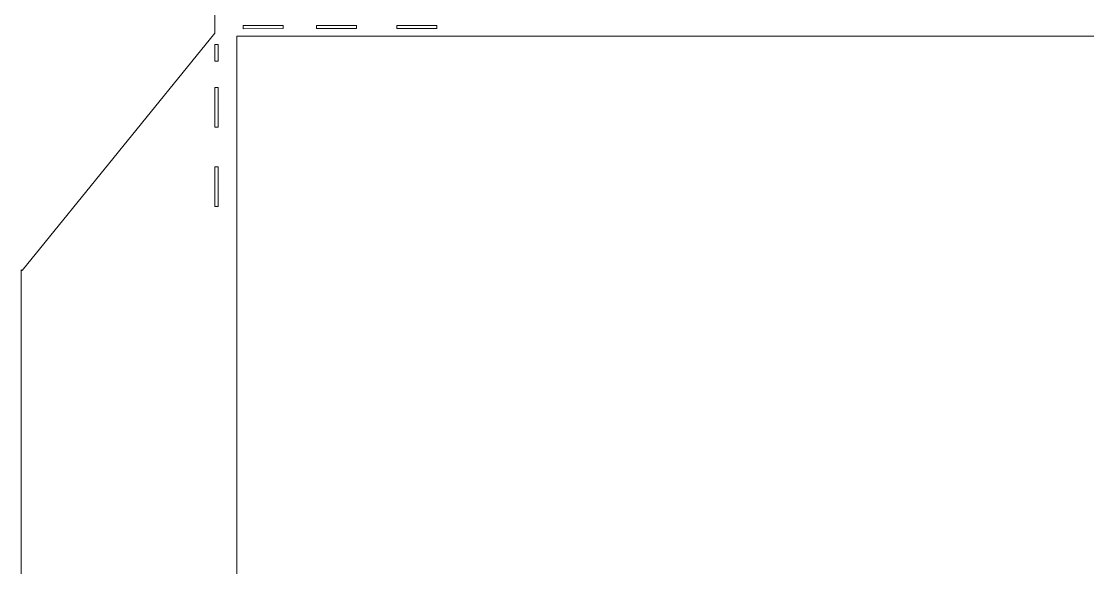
# Model space of a CAD drawing. Header units: centimetres. Extents: x -9.5 to 9.5, y -12.4 to 12.4.
# Drawn here: x -9.53 to -0.98, y 0 to 4.38 of the extents above; entities that cross this region are included whole.
import ezdxf

# ---------------------------------------------------------------- set-up
doc = ezdxf.new("R2010")
doc.units = ezdxf.units.CM
doc.header["$MEASUREMENT"] = 0
doc.layers.add('Layer 1', color=7, linetype='Continuous')

msp = doc.modelspace()

# ---------------------------------------------------------------- linework, layer by layer
at = {"layer": 'Layer 1', "color": 42, "lineweight": 20}
for points, knots in [([(-7.98091, -12.39573), (-7.98091, -12.39573), (7.97595, -12.39573), (7.97595, -12.39573), (7.97595, -12.39573), (7.97595, -12.39573), (7.97595, -5.69516), (7.97595, -5.69516), (7.97595, -5.69516), (7.97595, -5.69516), (7.9743, -5.69516), (7.9743, -5.69516), (7.9743, -5.69516), (7.9743, -5.69516), (7.9743, -5.6811), (7.9743, -5.6811), (7.9743, -5.6811), (7.9743, -5.6811), (8.59359, -5.6811), (8.59359, -5.6811), (8.59359, -5.6811), (8.59359, -5.6811), (9.53369, -4.87081), (9.53369, -4.87081), (9.53369, -4.87081), (9.53369, -4.87081), (9.53369, 2.41102), (9.53369, 2.41102), (9.53369, 2.41102), (9.53369, 2.41102), (9.52625, 2.40523), (9.52625, 2.40523), (9.52625, 2.40523), (9.52625, 2.40523), (7.9743, 4.32015), (7.9743, 4.32015), (7.9743, 4.32015), (7.9743, 4.32015), (7.9743, 4.32676), (7.9743, 4.32676), (7.9743, 4.32676), (7.9743, 4.32676), (7.97761, 4.32924), (7.97761, 4.32924), (7.97761, 4.32924), (7.97761, 4.32924), (7.9743, 4.32924), (7.9743, 4.32924), (7.9743, 4.32924), (7.9743, 4.32924), (7.9743, 9.10662), (7.9743, 9.10662), (7.9743, 9.10662), (7.9743, 9.10662), (7.97761, 9.10662), (7.97761, 9.10662), (7.97761, 9.10662), (7.97761, 9.10662), (7.97761, 10.98185), (7.97761, 10.98185), (7.97761, 10.98185), (7.97761, 10.98185), (7.9743, 10.98185), (7.9743, 10.98185), (7.9743, 10.98185), (7.9743, 10.98185), (7.9743, 10.98268), (7.9743, 10.98268), (7.9743, 10.98268), (7.9743, 10.98268), (1.56808, 10.98847), (1.56808, 10.98847), (1.56808, 10.98847), (1.56808, 10.98847), (0.11865, 12.39573), (0.11865, 12.39573), (0.11865, 12.39573), (0.11865, 12.39573), (-1.25305, 10.98269), (-1.25305, 10.98269), (-1.25305, 10.98269), (-1.25305, 10.98269), (-7.98256, 10.98269), (-7.98256, 10.98269), (-7.98256, 10.98269), (-7.98256, 10.98269), (-7.98256, 4.28708), (-7.98256, 4.28708), (-7.98256, 4.28708), (-7.98256, 4.28708), (-9.52624, 2.3829), (-9.52624, 2.3829), (-9.52624, 2.3829), (-9.52624, 2.3829), (-9.53368, 2.38869), (-9.53368, 2.38869), (-9.53368, 2.38869), (-9.53368, 2.38869), (-9.53368, -4.89314), (-9.53368, -4.89314), (-9.53368, -4.89314), (-9.53368, -4.89314), (-8.59358, -5.70343), (-8.59358, -5.70343), (-8.59358, -5.70343), (-8.59358, -5.70343), (-7.9809, -5.70343), (-7.9809, -5.70343), (-7.9809, -5.70343), (-7.9809, -5.70343), (-7.98091, -12.39573), (-7.98091, -12.39573)], [0, 0, 0, 0, 0.0344828, 0.0344828, 0.0344828, 0.0344828, 0.0689655, 0.0689655, 0.0689655, 0.0689655, 0.1034483, 0.1034483, 0.1034483, 0.1034483, 0.137931, 0.137931, 0.137931, 0.137931, 0.1724138, 0.1724138, 0.1724138, 0.1724138, 0.2068966, 0.2068966, 0.2068966, 0.2068966, 0.2413793, 0.2413793, 0.2413793, 0.2413793, 0.2758621, 0.2758621, 0.2758621, 0.2758621, 0.3103448, 0.3103448, 0.3103448, 0.3103448, 0.3448276, 0.3448276, 0.3448276, 0.3448276, 0.3793103, 0.3793103, 0.3793103, 0.3793103, 0.4137931, 0.4137931, 0.4137931, 0.4137931, 0.4482759, 0.4482759, 0.4482759, 0.4482759, 0.4827586, 0.4827586, 0.4827586, 0.4827586, 0.5172414, 0.5172414, 0.5172414, 0.5172414, 0.5517241, 0.5517241, 0.5517241, 0.5517241, 0.5862069, 0.5862069, 0.5862069, 0.5862069, 0.6206897, 0.6206897, 0.6206897, 0.6206897, 0.6551724, 0.6551724, 0.6551724, 0.6551724, 0.6896552, 0.6896552, 0.6896552, 0.6896552, 0.7241379, 0.7241379, 0.7241379, 0.7241379, 0.7586207, 0.7586207, 0.7586207, 0.7586207, 0.7931034, 0.7931034, 0.7931034, 0.7931034, 0.8275862, 0.8275862, 0.8275862, 0.8275862, 0.862069, 0.862069, 0.862069, 0.862069, 0.8965517, 0.8965517, 0.8965517, 0.8965517, 0.9310345, 0.9310345, 0.9310345, 0.9310345, 1, 1, 1, 1]), ([(-7.7542, 4.32272), (-7.7542, 4.32272), (-7.75519, 4.35075), (-7.75519, 4.35075), (-7.75519, 4.35075), (-7.75519, 4.35075), (-7.43438, 4.35075), (-7.43438, 4.35075), (-7.43438, 4.35075), (-7.43438, 4.35075), (-7.43438, 4.32429), (-7.43438, 4.32429), (-7.43438, 4.32429), (-7.43438, 4.32429), (-7.7542, 4.32272), (-7.7542, 4.32272)], [0, 0, 0, 0, 0.2, 0.2, 0.2, 0.2, 0.4, 0.4, 0.4, 0.4, 0.6, 0.6, 0.6, 0.6, 1, 1, 1, 1]), ([(-7.16566, 4.35074), (-7.16566, 4.35074), (-6.84403, 4.35074), (-6.84403, 4.35074), (-6.84403, 4.35074), (-6.84403, 4.35074), (-6.84403, 4.32428), (-6.84403, 4.32428), (-6.84403, 4.32428), (-6.84403, 4.32428), (-7.16566, 4.32428), (-7.16566, 4.32428), (-7.16566, 4.32428), (-7.16566, 4.32428), (-7.16566, 4.35074), (-7.16566, 4.35074)], [0, 0, 0, 0, 0.2, 0.2, 0.2, 0.2, 0.4, 0.4, 0.4, 0.4, 0.6, 0.6, 0.6, 0.6, 1, 1, 1, 1]), ([(-6.52239, 4.35074), (-6.52239, 4.35074), (-6.20076, 4.35074), (-6.20076, 4.35074), (-6.20076, 4.35074), (-6.20076, 4.35074), (-6.20076, 4.32428), (-6.20076, 4.32428), (-6.20076, 4.32428), (-6.20076, 4.32428), (-6.52239, 4.32428), (-6.52239, 4.32428), (-6.52239, 4.32428), (-6.52239, 4.32428), (-6.52239, 4.35074), (-6.52239, 4.35074)], [0, 0, 0, 0, 0.2, 0.2, 0.2, 0.2, 0.4, 0.4, 0.4, 0.4, 0.6, 0.6, 0.6, 0.6, 1, 1, 1, 1]), ([(-7.95362, 4.19613), (-7.95362, 4.19613), (-7.95362, 4.06301), (-7.95362, 4.06301), (-7.95362, 4.06301), (-7.95362, 4.06301), (-7.98091, 4.06301), (-7.98091, 4.06301), (-7.98091, 4.06301), (-7.98091, 4.06301), (-7.98091, 4.19703), (-7.98091, 4.19703), (-7.98091, 4.19703), (-7.98091, 4.19703), (-7.95362, 4.19613), (-7.95362, 4.19613)], [0, 0, 0, 0, 0.2, 0.2, 0.2, 0.2, 0.4, 0.4, 0.4, 0.4, 0.6, 0.6, 0.6, 0.6, 1, 1, 1, 1]), ([(-7.98091, 3.85134), (-7.98091, 3.85134), (-7.95362, 3.85134), (-7.95362, 3.85134), (-7.95362, 3.85134), (-7.95362, 3.85134), (-7.95362, 3.53384), (-7.95362, 3.53384), (-7.95362, 3.53384), (-7.95362, 3.53384), (-7.98091, 3.53384), (-7.98091, 3.53384), (-7.98091, 3.53384), (-7.98091, 3.53384), (-7.98091, 3.85134), (-7.98091, 3.85134)], [0, 0, 0, 0, 0.2, 0.2, 0.2, 0.2, 0.4, 0.4, 0.4, 0.4, 0.6, 0.6, 0.6, 0.6, 1, 1, 1, 1]), ([(-7.98091, 3.21634), (-7.98091, 3.21634), (-7.95362, 3.21634), (-7.95362, 3.21634), (-7.95362, 3.21634), (-7.95362, 3.21634), (-7.95362, 2.89884), (-7.95362, 2.89884), (-7.95362, 2.89884), (-7.95362, 2.89884), (-7.98091, 2.89884), (-7.98091, 2.89884), (-7.98091, 2.89884), (-7.98091, 2.89884), (-7.98091, 3.21634), (-7.98091, 3.21634)], [0, 0, 0, 0, 0.2, 0.2, 0.2, 0.2, 0.4, 0.4, 0.4, 0.4, 0.6, 0.6, 0.6, 0.6, 1, 1, 1, 1])]:
    msp.add_open_spline(points, degree=3, knots=knots, dxfattribs=at)
at = {"layer": 'Layer 1', "color": 234, "lineweight": 20}
msp.add_open_spline([(-7.80514, 4.26404), (-7.80514, 4.26404), (7.8428, 4.26404), (7.8428, 4.26404), (7.8428, 4.26404), (7.8428, 4.26404), (7.8428, -4.32167), (7.8428, -4.32167), (7.8428, -4.32167), (7.8428, -4.32167), (-7.80514, -4.32167), (-7.80514, -4.32167), (-7.80514, -4.32167), (-7.80514, -4.32167), (-7.80514, 4.26404), (-7.80514, 4.26404)], degree=3, knots=[0, 0, 0, 0, 0.2, 0.2, 0.2, 0.2, 0.4, 0.4, 0.4, 0.4, 0.6, 0.6, 0.6, 0.6, 1, 1, 1, 1], dxfattribs=at)

doc.saveas('drawing.dxf')
